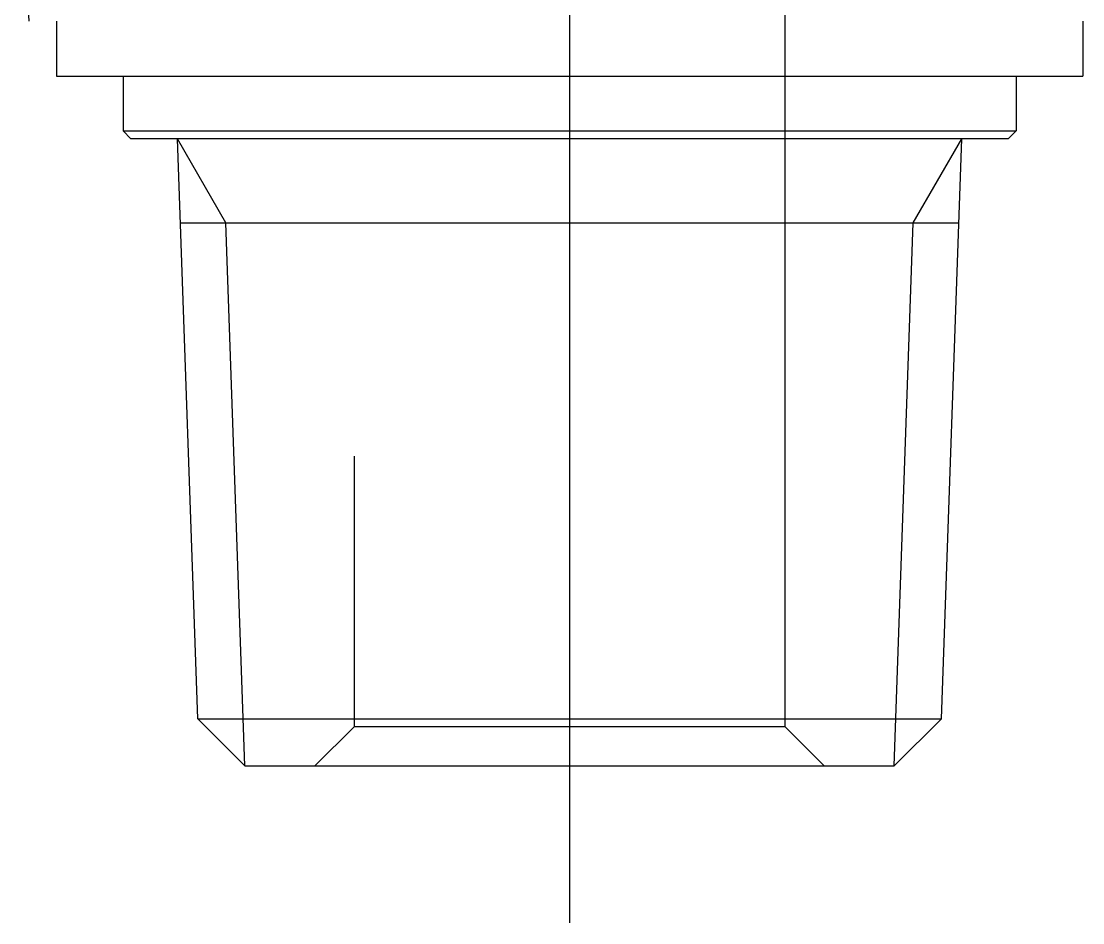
# Model space of a CAD drawing. Extents: x -34.3 to 30.5, y -36.1 to 11.
# Drawn here: x 13.98 to 27.53, y -19.5 to -8 of the extents above; entities that cross this region are included whole.
import ezdxf

# ---------------------------------------------------------------- set-up
doc = ezdxf.new("R2010")
doc.units = 0
doc.linetypes.add('CENTER', pattern=[50.8, 31.75, -6.35, 6.35, -6.35])
doc.linetypes.add('DASHED', pattern=[19.05, 12.7, -6.35])
doc.layers.get('0').update_dxf_attribs({"linetype": 'CONTINUOUS'})
doc.layers.add('CENTER', color=1, linetype='CENTER')

msp = doc.modelspace()

# ---------------------------------------------------------------- linework, layer by layer
at = {"color": 3, "linetype": 'DASHED'}
for p, q in [((18.234, 5.5), (18.234, -17)), ((23.734, -17), (23.734, 5.5)), ((18.234, -17), (17.734, -17.5)), ((23.734, -17), (18.234, -17)), ((24.234, -17.5), (23.734, -17))]:
    msp.add_line(p, q, dxfattribs=at)
at = {"color": 7, "linetype": 'CONTINUOUS'}
for p, q in [((14.084, -8), (13.984, -6)), ((14.434, -8), (14.434, -8.7)), ((27.534, -8), (27.534, -8.7)), ((14.434, -8.7), (27.534, -8.7)), ((15.284, -8.7), (15.284, -9.4)), ((26.684, -8.7), (26.684, -9.4)), ((15.284, -9.4), (26.684, -9.4)), ((15.384, -9.5), (15.284, -9.4)), ((26.584, -9.5), (26.684, -9.4)), ((26.584, -9.5), (15.384, -9.5)), ((16.238, -16.898), (15.98, -9.5)), ((25.731, -16.898), (25.989, -9.5)), ((16.017, -10.571), (25.952, -10.571)), ((16.238, -16.898), (16.84, -17.5)), ((16.238, -16.898), (25.731, -16.898)), ((25.731, -16.898), (25.129, -17.5)), ((16.84, -17.5), (25.129, -17.5))]:
    msp.add_line(p, q, dxfattribs=at)
at = {"color": 3, "linetype": 'CONTINUOUS'}
for p, q in [((16.598, -10.571), (15.98, -9.5)), ((25.371, -10.571), (25.989, -9.5)), ((16.84, -17.5), (16.598, -10.571)), ((25.129, -17.5), (25.371, -10.571))]:
    msp.add_line(p, q, dxfattribs=at)
at = {"layer": 'CENTER', "color": 1, "linetype": 'CENTER'}
msp.add_line((20.984, 11), (20.984, -19.5), dxfattribs=at)

doc.saveas('drawing.dxf')
